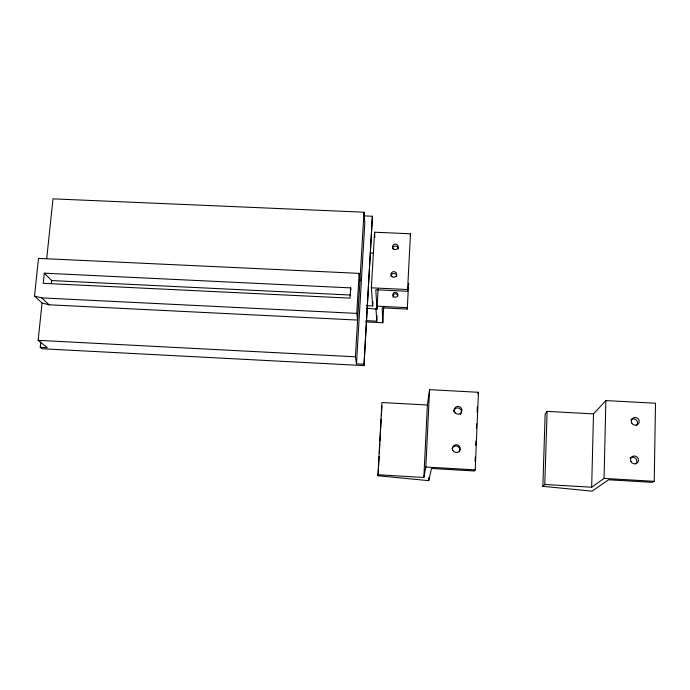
<?xml version="1.0" encoding="UTF-8"?>
<svg xmlns="http://www.w3.org/2000/svg" width="690" height="690" viewBox="0 0 690 690"><rect width="100%" height="100%" fill="white"/><g stroke="black" fill="none" stroke-linecap="round" stroke-linejoin="round"><path stroke-width="1.03" d="M654.224 481.327L655.5 403.236L605.872 400.579L593.504 413.897L591.658 487.226L544.789 484.466L542.849 486.321L592.106 491.151L608.563 479.783L652.421 482.345L654.224 481.327L604.061 478.403L591.658 487.226M604.061 478.403L605.872 400.579M542.849 486.321L545.152 414.138L547.101 411.369L593.504 413.897M544.789 484.466L547.101 411.369M366.657 308.197L376.956 309.258L375.809 289.757L407.497 291.266L407.557 289.533L371.375 287.816L374.584 232.211L410.481 233.798L410.403 235.799M365.614 321.902L382.812 322.756L382.182 307.844L407.281 309.06L407.333 307.637L376.887 306.153M408.549 284.737L408.609 283.211L407.281 309.06M475.074 461.351L475.255 457.065M475.746 445.291L475.928 441.014M476.462 428.162L476.635 423.884M477.126 412.103L477.351 406.755M377.956 474.755L378.077 475.738L428.731 480.654L431.491 468.467L474.677 470.985L475.229 469.89L478.455 392.291L429.585 389.669L427.386 405.013L423.858 477.463L377.956 474.755L381.95 402.537L427.386 405.013M428.731 480.654L428.887 477.471M423.858 477.463L425.834 467.009L429.585 389.669M407.497 291.266L410.481 233.798M382.812 322.756L383.692 306.938M378.077 475.738L378.491 468.243M378.603 466.095L379.138 456.461M379.319 453.244L379.845 443.61M379.966 441.462L380.552 430.75M380.673 428.611L381.208 418.968M381.38 415.76L381.915 406.117M40.805 342.007L40.244 347.329L42.056 348.752L363.966 365.605L372.393 216.237L363.803 215.867M363.966 365.605L372.393 216.237M366.278 305.653L372.678 305.972L372.919 301.746M376.956 309.258L378.103 288.972M366.011 320.626L376.766 321.161L377.068 315.865M356.764 313.389L359.145 273.361L38.502 258.379L34.5 296.079L42.056 303.005L49.111 304.79L357.593 320.082L356.764 313.389L41.702 297.899L34.5 296.079M363.794 364.234L356.463 363.854L355.419 356.799L364.001 212.209L52.992 198.849L46.722 258.578M356.463 363.854L364.812 222.827L364.001 212.209M350.641 287.885L350.02 298.14L43.228 283.331L44.298 273.18L350.641 287.885L350.917 289.938M40.244 347.329L47.3 347.7L38.14 340.351L42.056 303.005M51.319 283.547L51.629 280.563L44.298 273.18M477.885 393.904L478.455 392.291M370.409 252.937L373.583 253.083M51.629 280.563L350.529 295.035M38.14 340.351L355.419 356.799M425.834 467.009L475.229 469.89M41.702 297.899L49.111 304.79M359.145 273.361L359.921 280.865M371.375 287.816L372.678 305.972M375.964 308.257L376.766 321.161M374.584 232.211L374.86 237.455M630.091 458.16A4.028 3.847 31.8 0 1 635.714 458.479A4.028 3.847 31.8 0 1 635.602 463.991M630.841 419.865A3.993 3.821 28.1 0 1 636.439 420.167A3.993 3.821 28.1 0 1 636.335 425.618M452.166 448.638A3.933 3.864 25.5 0 1 457.565 446.37A3.933 3.864 25.5 0 1 459.212 451.984M453.701 411.542A3.907 3.83 17.9 0 1 459.247 408.308A3.907 3.83 17.9 0 1 460.23 414.621M393.119 297.338A2.51 2.432 -2.8 0 1 392.921 296.735M393.015 295.475A2.51 2.432 -2.8 0 1 393.317 294.906L393.748 294.432A2.51 2.432 -2.8 0 1 397.845 295.82M390.988 276.086A2.881 2.786 -3.7 0 1 394.016 273.438A2.881 2.786 -3.7 0 1 396.733 276.354M392.489 248.667A2.872 2.76 -4.3 0 1 395.508 246.037A2.872 2.76 -4.3 0 1 398.216 248.926M393.74 292.948L393.3 293.423A2.518 2.441 -2.9 0 0 397.017 296.648L397.457 296.174A2.518 2.441 -2.9 0 0 393.74 292.948M631.764 423.065A4.019 3.847 28 0 0 638.664 423.444A4.019 3.847 28 0 0 635.326 417.441A4.019 3.847 28 0 0 631.764 423.065M631.005 461.67A4.054 3.881 31.7 0 0 637.94 462.067A4.054 3.881 31.7 0 0 634.584 455.995A4.054 3.881 31.7 0 0 631.005 461.67M455.133 412.836A3.933 3.855 17.7 0 0 461.774 411.464A3.933 3.855 17.7 0 0 457.177 406.488A3.933 3.855 17.7 0 0 455.133 412.836M452.83 450.372A3.959 3.89 25.3 0 0 459.661 450.76A3.959 3.89 25.3 0 0 456.495 444.722A3.959 3.89 25.3 0 0 452.83 450.372M393.783 249.194A2.881 2.777 -4.3 0 0 398.234 246.986A2.881 2.777 -4.3 0 0 394.042 244.398A2.881 2.777 -4.3 0 0 393.783 249.194M392.274 276.776A2.898 2.795 -3.8 0 0 396.741 274.56A2.898 2.795 -3.8 0 0 392.541 271.938A2.898 2.795 -3.8 0 0 392.274 276.776"/></g></svg>
